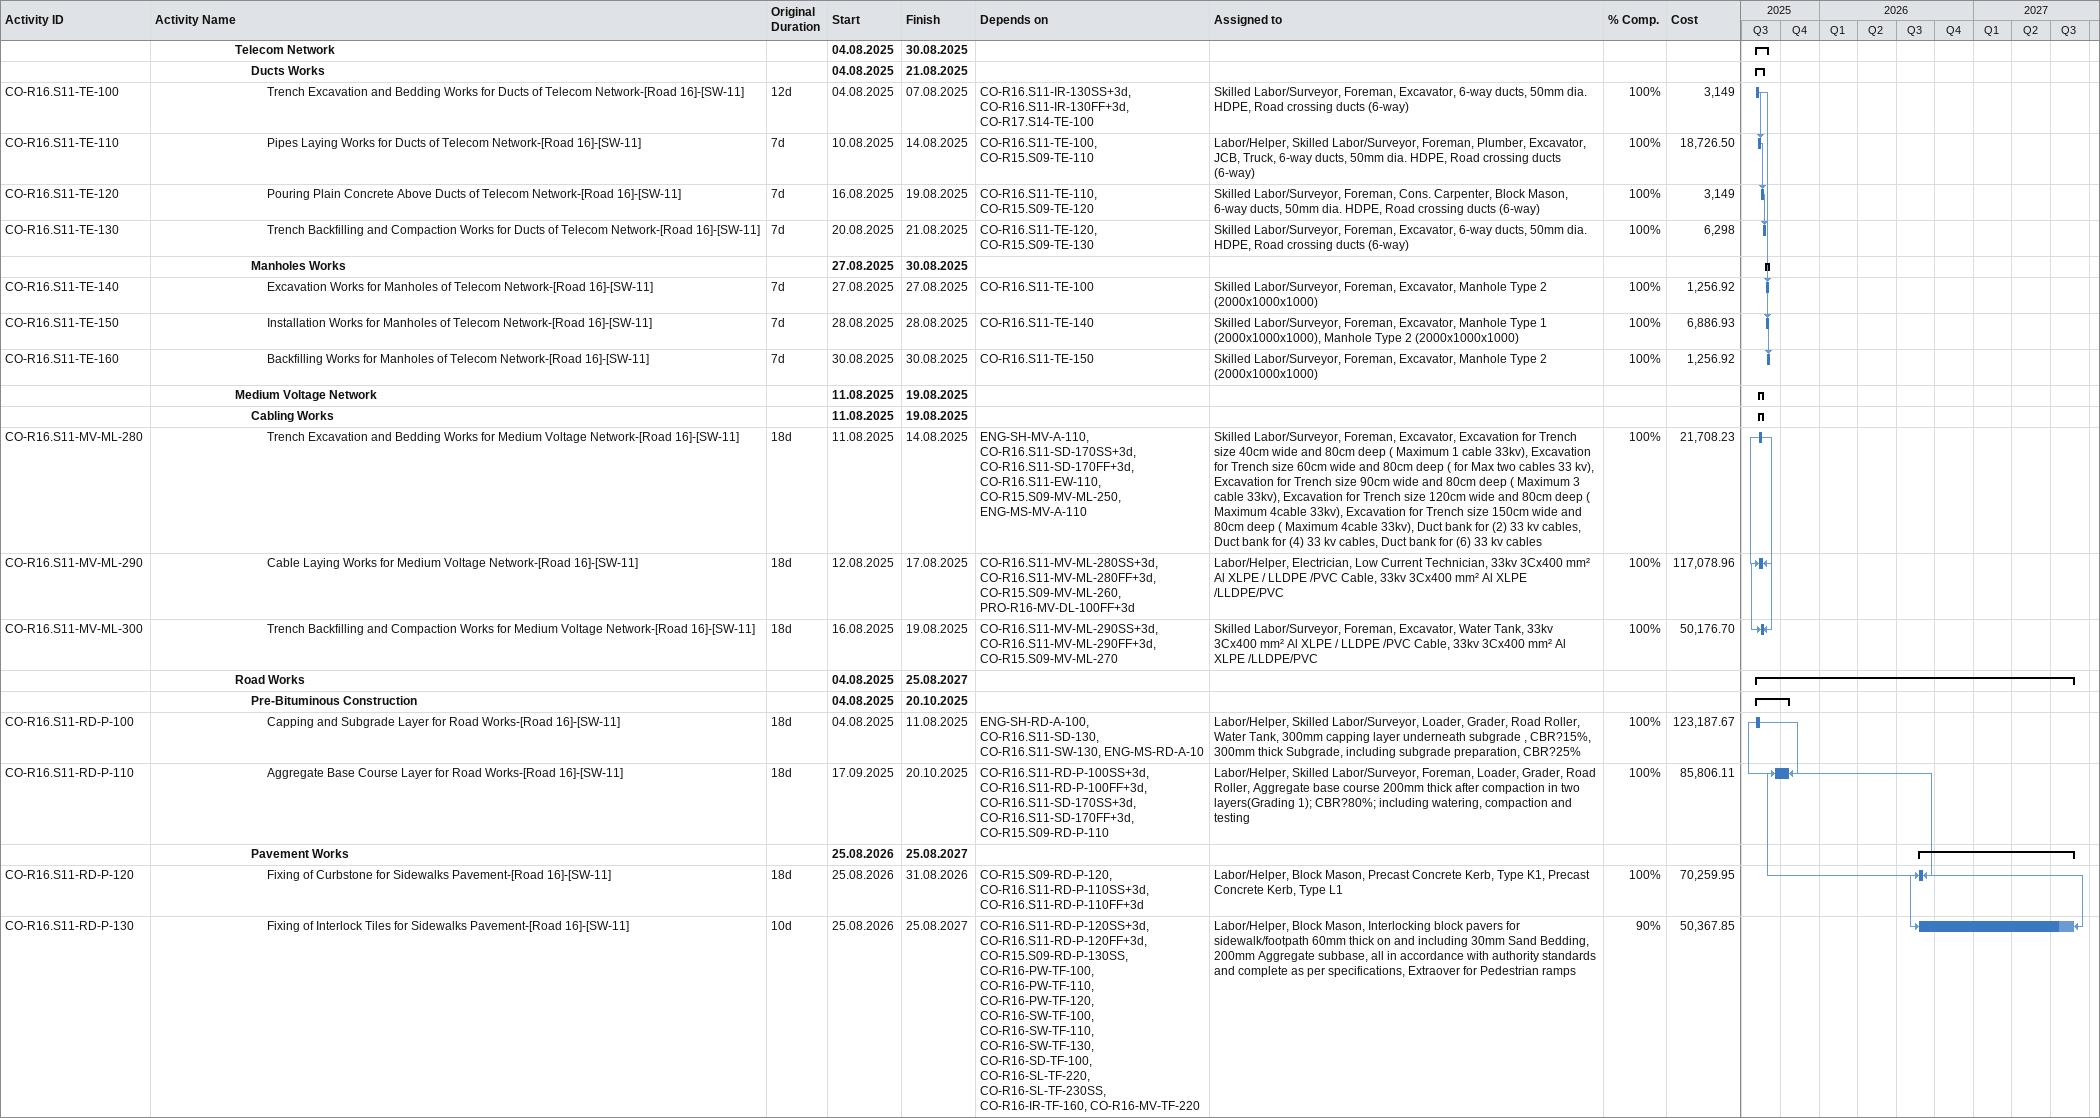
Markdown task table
| ID | Level | Task | Original duration | Start | Finish | Predecessors | Resources | % complete | Cost |
|---|---|---|---|---|---|---|---|---|---|
|  | 6 | **Telecom Network** |  | 2025-08-04 | 2025-08-30 |  |  |  |  |
|  | 7 | **Ducts Works** |  | 2025-08-04 | 2025-08-21 |  |  |  |  |
| CO-R16.S11-TE-100 | 8 | Trench Excavation and Bedding Works for Ducts of Telecom Network-[Road 16]-[SW-11] | 12d | 2025-08-04 | 2025-08-07 | CO-R16.S11-IR-130SS+3d, CO-R16.S11-IR-130FF+3d, CO-R17.S14-TE-100 | Skilled Labor/Surveyor, Foreman, Excavator, 6-way ducts, 50mm dia. HDPE, Road crossing ducts (6-way) | 100 | 3149 |
| CO-R16.S11-TE-110 | 8 | Pipes Laying Works for Ducts of Telecom Network-[Road 16]-[SW-11] | 7d | 2025-08-10 | 2025-08-14 | CO-R16.S11-TE-100, CO-R15.S09-TE-110 | Labor/Helper, Skilled Labor/Surveyor, Foreman, Plumber, Excavator, JCB, Truck, 6-way ducts, 50mm dia. HDPE, Road crossing ducts (6-way) | 100 | 18726.50 |
| CO-R16.S11-TE-120 | 8 | Pouring Plain Concrete Above Ducts of Telecom Network-[Road 16]-[SW-11] | 7d | 2025-08-16 | 2025-08-19 | CO-R16.S11-TE-110, CO-R15.S09-TE-120 | Skilled Labor/Surveyor, Foreman, Cons. Carpenter, Block Mason, 6-way ducts, 50mm dia. HDPE, Road crossing ducts (6-way) | 100 | 3149 |
| CO-R16.S11-TE-130 | 8 | Trench Backfilling and Compaction Works for Ducts of Telecom Network-[Road 16]-[SW-11] | 7d | 2025-08-20 | 2025-08-21 | CO-R16.S11-TE-120, CO-R15.S09-TE-130 | Skilled Labor/Surveyor, Foreman, Excavator, 6-way ducts, 50mm dia. HDPE, Road crossing ducts (6-way) | 100 | 6298 |
|  | 7 | **Manholes Works** |  | 2025-08-27 | 2025-08-30 |  |  |  |  |
| CO-R16.S11-TE-140 | 8 | Excavation Works for Manholes of Telecom Network-[Road 16]-[SW-11] | 7d | 2025-08-27 | 2025-08-27 | CO-R16.S11-TE-100 | Skilled Labor/Surveyor, Foreman, Excavator, Manhole Type 2 (2000x1000x1000) | 100 | 1256.92 |
| CO-R16.S11-TE-150 | 8 | Installation Works for Manholes of Telecom Network-[Road 16]-[SW-11] | 7d | 2025-08-28 | 2025-08-28 | CO-R16.S11-TE-140 | Skilled Labor/Surveyor, Foreman, Excavator, Manhole Type 1 (2000x1000x1000), Manhole Type 2 (2000x1000x1000) | 100 | 6886.93 |
| CO-R16.S11-TE-160 | 8 | Backfilling Works for Manholes of Telecom Network-[Road 16]-[SW-11] | 7d | 2025-08-30 | 2025-08-30 | CO-R16.S11-TE-150 | Skilled Labor/Surveyor, Foreman, Excavator, Manhole Type 2 (2000x1000x1000) | 100 | 1256.92 |
|  | 6 | **Medium Voltage Network** |  | 2025-08-11 | 2025-08-19 |  |  |  |  |
|  | 7 | **Cabling Works** |  | 2025-08-11 | 2025-08-19 |  |  |  |  |
| CO-R16.S11-MV-ML-280 | 8 | Trench Excavation and Bedding Works for Medium Voltage Network-[Road 16]-[SW-11] | 18d | 2025-08-11 | 2025-08-14 | ENG-SH-MV-A-110, CO-R16.S11-SD-170SS+3d, CO-R16.S11-SD-170FF+3d, CO-R16.S11-EW-110, CO-R15.S09-MV-ML-250, ENG-MS-MV-A-110 | Skilled Labor/Surveyor, Foreman, Excavator, Excavation for Trench size 40cm wide and 80cm deep ( Maximum 1 cable 33kv), Excavation for Trench size 60cm wide and 80cm deep ( for Max two cables 33 kv), Excavation for Trench size 90cm wide and 80cm deep ( Maximum 3 cable 33kv), Excavation for Trench size 120cm wide and 80cm deep ( Maximum 4cable 33kv), Excavation for Trench size 150cm wide and 80cm deep ( Maximum 4cable 33kv), Duct bank for (2) 33 kv cables, Duct bank for (4) 33 kv cables, Duct bank for (6) 33 kv cables | 100 | 21708.23 |
| CO-R16.S11-MV-ML-290 | 8 | Cable Laying Works for Medium Voltage Network-[Road 16]-[SW-11] | 18d | 2025-08-12 | 2025-08-17 | CO-R16.S11-MV-ML-280SS+3d, CO-R16.S11-MV-ML-280FF+3d, CO-R15.S09-MV-ML-260, PRO-R16-MV-DL-100FF+3d | Labor/Helper, Electrician, Low Current Technician, 33kv 3Cx400 mm² Al XLPE / LLDPE /PVC Cable, 33kv 3Cx400 mm² Al XLPE /LLDPE/PVC | 100 | 117078.96 |
| CO-R16.S11-MV-ML-300 | 8 | Trench Backfilling and Compaction Works for Medium Voltage Network-[Road 16]-[SW-11] | 18d | 2025-08-16 | 2025-08-19 | CO-R16.S11-MV-ML-290SS+3d, CO-R16.S11-MV-ML-290FF+3d, CO-R15.S09-MV-ML-270 | Skilled Labor/Surveyor, Foreman, Excavator, Water Tank, 33kv 3Cx400 mm² Al XLPE / LLDPE /PVC Cable, 33kv 3Cx400 mm² Al XLPE /LLDPE/PVC | 100 | 50176.70 |
|  | 6 | **Road Works** |  | 2025-08-04 | 2027-08-25 |  |  |  |  |
|  | 7 | **Pre-Bituminous Construction** |  | 2025-08-04 | 2025-10-20 |  |  |  |  |
| CO-R16.S11-RD-P-100 | 8 | Capping and Subgrade Layer for Road Works-[Road 16]-[SW-11] | 18d | 2025-08-04 | 2025-08-11 | ENG-SH-RD-A-100, CO-R16.S11-SD-130, CO-R16.S11-SW-130, ENG-MS-RD-A-10 | Labor/Helper, Skilled Labor/Surveyor, Loader, Grader, Road Roller, Water Tank, 300mm capping layer underneath subgrade , CBR?15%, 300mm thick Subgrade, including subgrade preparation, CBR?25% | 100 | 123187.67 |
| CO-R16.S11-RD-P-110 | 8 | Aggregate Base Course Layer for Road Works-[Road 16]-[SW-11] | 18d | 2025-09-17 | 2025-10-20 | CO-R16.S11-RD-P-100SS+3d, CO-R16.S11-RD-P-100FF+3d, CO-R16.S11-SD-170SS+3d, CO-R16.S11-SD-170FF+3d, CO-R15.S09-RD-P-110 | Labor/Helper, Skilled Labor/Surveyor, Foreman, Loader, Grader, Road Roller, Aggregate base course 200mm thick after compaction in two layers(Grading 1); CBR?80%; including watering, compaction and testing | 100 | 85806.11 |
|  | 7 | **Pavement Works** |  | 2026-08-25 | 2027-08-25 |  |  |  |  |
| CO-R16.S11-RD-P-120 | 8 | Fixing of Curbstone for Sidewalks Pavement-[Road 16]-[SW-11] | 18d | 2026-08-25 | 2026-08-31 | CO-R15.S09-RD-P-120, CO-R16.S11-RD-P-110SS+3d, CO-R16.S11-RD-P-110FF+3d | Labor/Helper, Block Mason, Precast Concrete Kerb, Type K1, Precast Concrete Kerb, Type L1 | 100 | 70259.95 |
| CO-R16.S11-RD-P-130 | 8 | Fixing of Interlock Tiles for Sidewalks Pavement-[Road 16]-[SW-11] | 10d | 2026-08-25 | 2027-08-25 | CO-R16.S11-RD-P-120SS+3d, CO-R16.S11-RD-P-120FF+3d, CO-R15.S09-RD-P-130SS, CO-R16-PW-TF-100, CO-R16-PW-TF-110, CO-R16-PW-TF-120, CO-R16-SW-TF-100, CO-R16-SW-TF-110, CO-R16-SW-TF-130, CO-R16-SD-TF-100, CO-R16-SL-TF-220, CO-R16-SL-TF-230SS, CO-R16-IR-TF-160, CO-R16-MV-TF-220 | Labor/Helper, Block Mason, Interlocking block pavers for sidewalk/footpath 60mm thick on and including 30mm Sand Bedding, 200mm Aggregate subbase, all in accordance with authority standards and complete as per specifications, Extraover for Pedestrian ramps | 90 | 50367.85 |
